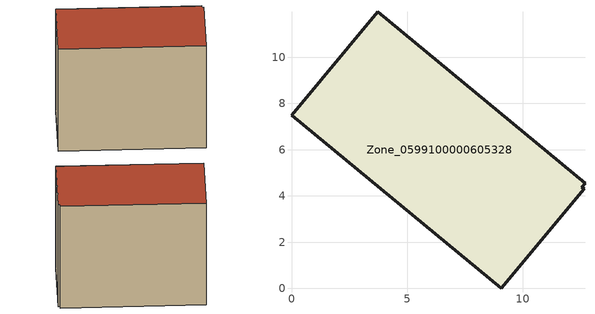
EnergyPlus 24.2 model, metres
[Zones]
Zone_0599100000605328
 floor ground (C_G): 12.69,4.56 12.55,4.39 12.65,4.3 9.08,0 0,7.49 3.74,11.97 z0
 wall outside (C_F): 12.69,4.56 3.74,11.97 0,7.49 9.08,0 12.65,4.3 12.55,4.39 12.69,4.56 z0:9.64
 roof outside (C_R): 12.55,4.39 12.69,4.56 3.74,11.97 0,7.49 9.08,0 12.65,4.3 z9.64
[BUILDING]
Pand.0599100000605328: North Axis=0; Terrain=City; Loads Convergence Tolerance Value=0.04; Temperature Convergence Tolerance Value=0.4; Solar Distribution=FullExterior; Maximum Number of Warmup Days=25; Minimum Number of Warmup Days=1
[Site:Location]
Rotterdam.The.Hague.AP_ZH_NLD Design_Conditions: Latitude=51.96; Longitude=4.45; Time Zone=1; Elevation=-4.5
[SITE:GROUNDTEMPERATURE:BUILDINGSURFACE]
18, 18, 18, 18, 18, 18, 18, 18, 18, 18, 18, 18
[MATERIAL] Thermal Absorptance=0.9; Solar Absorptance=0.7; Visible Absorptance=0.7
Name | Roughness | Thickness | Conductivity | Density | Specific Heat
G.TI.1946 | MediumSmooth | 0.15 | 1 | 540 | 1210
F.TI.1946 | Rough | 0.3 | 0.857143 | 1920 | 840
R.TI.1946 | MediumRough | 0.2 | 0.1 | 1500 | 1000
[CONSTRUCTION]
C_G: G.TI.1946
C_F: F.TI.1946
C_R: R.TI.1946
[ZONE]
Zone_0599100000605328: Type=1; Multiplier=1; Ceiling Height=Autocalculate; Volume=Autocalculate; Floor Area=autocalculate; Part of Total Floor Area=Yes
[ZONEINFILTRATION:DESIGNFLOWRATE]
Infil_Zone_0599100000605328: Zone or ZoneList or Space or SpaceList=Zone_0599100000605328; Schedule=AlwaysOn; Design Flow Rate Calculation Method=Flow/Area; Flow Rate per Floor Area=0.003; Constant Term Coefficient=1; Temperature Term Coefficient=0; Velocity Term Coefficient=0; Velocity Squared Term Coefficient=0
[HVACTEMPLATE:ZONE:IDEALLOADSAIRSYSTEM]
Zone_0599100000605328: Maximum Heating Supply Air Temperature=50; Minimum Cooling Supply Air Temperature=13; Maximum Heating Supply Air Humidity Ratio=0.0156; Minimum Cooling Supply Air Humidity Ratio=0.0077; Heating Limit=NoLimit; Cooling Limit=NoLimit; Dehumidification Control Type=ConstantSensibleHeatRatio; Cooling Sensible Heat Ratio=0.7; Dehumidification Setpoint=60; Humidification Control Type=None; Humidification Setpoint=30; Outdoor Air Method=None; Outdoor Air Flow Rate per Person=0.00944; Outdoor Air Flow Rate per Zone Floor Area=0; Outdoor Air Flow Rate per Zone=0; Demand Controlled Ventilation Type=None; Outdoor Air Economizer Type=NoEconomizer; Heat Recovery Type=None; Sensible Heat Recovery Effectiveness=0.7; Latent Heat Recovery Effectiveness=0.65
[ZONECONTROL:THERMOSTAT]
ThermostatControl_Zone_0599100000605328: Zone or ZoneList=Zone_0599100000605328; Control Type Schedule=DualSetpointControlType; Control 1=Thermostat_Zone_0599100000605328; Temperature Difference Between Cutout And Setpoint=0
[THERMOSTATSETPOINT:DUALSETPOINT]
Thermostat_Zone_0599100000605328: Heating Setpoint Temperature Schedule=HeatingSetpoint_Zone_0599100000605328; Cooling Setpoint Temperature Schedule=CoolingSetpoint_Zone_0599100000605328
[SCHEDULE:COMPACT]
HeatingSetpoint_Zone_0599100000605328: Through: 12/31, For: AllDays, Until: 24:00, 21
CoolingSetpoint_Zone_0599100000605328: Through: 12/31, For: AllDays, Until: 24:00, 24
DualSetpointControlType: Through: 12/31, For: AllDays, Until: 24:00, 4
AlwaysOn: Through: 12/31, For: AllDays, Until: 24:00, 1
